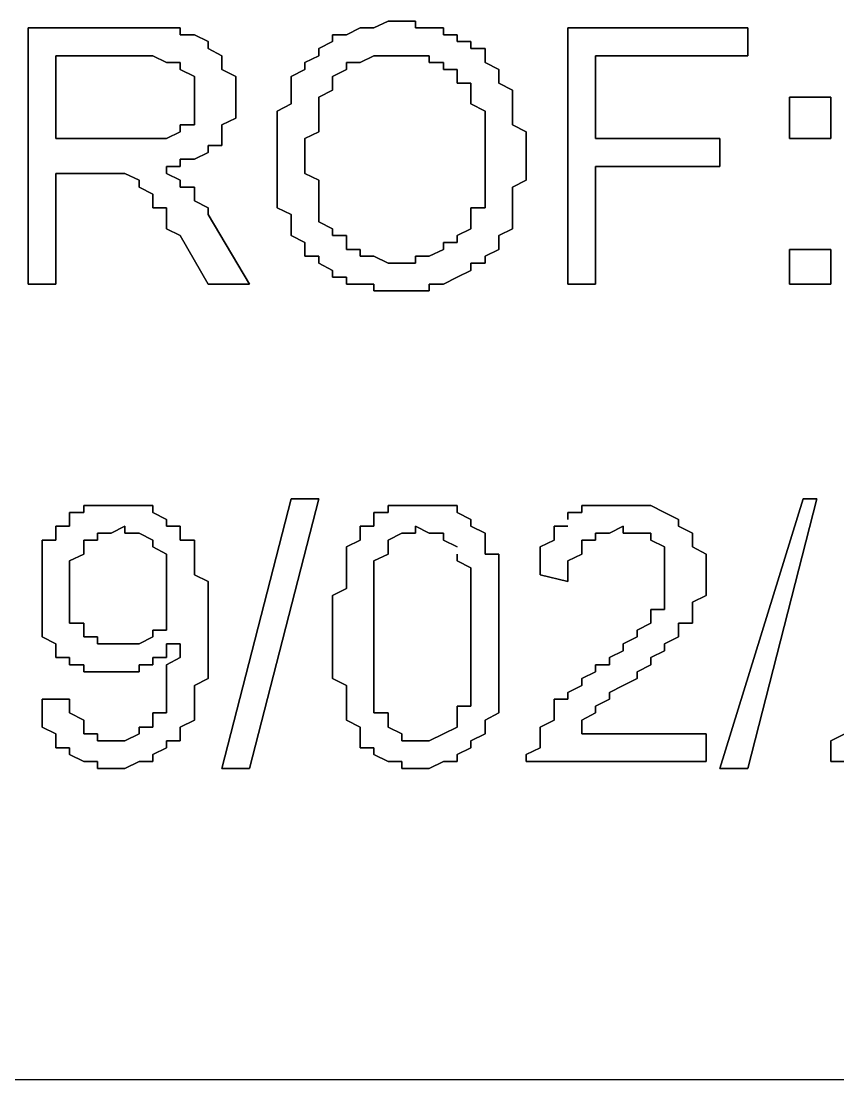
# Model space of a CAD drawing. Header units: metres. Extents: x 2.9 to 42.8, y 1.7 to 28.7.
# Drawn here: x 38.9413 to 39.1495, y 10.9432 to 11.213 of the extents above; entities that cross this region are included whole.
import ezdxf

# ---------------------------------------------------------------- set-up
doc = ezdxf.new("R2010")
doc.units = ezdxf.units.M
doc.layers.add('NEGRO', color=7, linetype='Continuous')
doc.layers.add('ROJO', color=1, linetype='Continuous')

msp = doc.modelspace()

# ---------------------------------------------------------------- linework, layer by layer
at = {"layer": 'NEGRO', "lineweight": -3}
msp.add_lwpolyline([(42.3545, 10.9432), (36.389, 10.9432)], dxfattribs=at)
at = {"layer": 'ROJO', "lineweight": -3}
for points in [[(39.0349, 11.213), (39.0313, 11.2113), (39.0349, 11.213)], [(39.0384, 11.213), (39.0349, 11.213), (39.0384, 11.213)], [(39.0419, 11.213), (39.0384, 11.213), (39.0419, 11.213)], [(39.0419, 11.2113), (39.0419, 11.213), (39.0419, 11.2113)], [(38.9714, 11.2113), (38.9431, 11.2113), (38.9714, 11.2113)], [(38.9431, 11.2113), (38.9431, 11.146), (38.9431, 11.2113)], [(38.9749, 11.2113), (38.9714, 11.2113), (38.9749, 11.2113)], [(38.9784, 11.2113), (38.9749, 11.2113), (38.9784, 11.2113)], [(38.9819, 11.2113), (38.9784, 11.2113), (38.9819, 11.2113)], [(38.9819, 11.2095), (38.9819, 11.2113), (38.9819, 11.2095)], [(39.0278, 11.2113), (39.0243, 11.2095), (39.0278, 11.2113)], [(39.0313, 11.2113), (39.0278, 11.2113), (39.0313, 11.2113)], [(39.0454, 11.2113), (39.0419, 11.2113), (39.0454, 11.2113)], [(39.049, 11.2113), (39.0454, 11.2113), (39.049, 11.2113)], [(39.049, 11.2095), (39.049, 11.2113), (39.049, 11.2095)], [(39.1266, 11.2113), (39.0807, 11.2113), (39.1266, 11.2113)], [(39.0807, 11.2113), (39.0807, 11.146), (39.0807, 11.2113)], [(39.1266, 11.2042), (39.1266, 11.2113), (39.1266, 11.2042)], [(38.9855, 11.2095), (38.9819, 11.2095), (38.9855, 11.2095)], [(38.989, 11.2078), (38.9855, 11.2095), (38.989, 11.2078)], [(38.989, 11.206), (38.989, 11.2078), (38.989, 11.206)], [(39.0207, 11.2078), (39.0172, 11.206), (39.0207, 11.2078)], [(39.0243, 11.2095), (39.0207, 11.2095), (39.0243, 11.2095)], [(39.0207, 11.2095), (39.0207, 11.2078), (39.0207, 11.2095)], [(39.0525, 11.2095), (39.049, 11.2095), (39.0525, 11.2095)], [(39.0525, 11.2078), (39.0525, 11.2095), (39.0525, 11.2078)], [(39.056, 11.2078), (39.0525, 11.2078), (39.056, 11.2078)], [(39.056, 11.206), (39.056, 11.2078), (39.056, 11.206)], [(38.9925, 11.2042), (38.989, 11.206), (38.9925, 11.2042)], [(39.0172, 11.206), (39.0172, 11.2042), (39.0172, 11.206)], [(39.0596, 11.206), (39.056, 11.206), (39.0596, 11.206)], [(39.0596, 11.2042), (39.0596, 11.206), (39.0596, 11.2042)], [(38.9502, 11.1831), (38.9502, 11.2042), (38.9502, 11.1831)], [(38.9502, 11.2042), (38.9714, 11.2042), (38.9502, 11.2042)], [(38.9714, 11.2042), (38.9749, 11.2042), (38.9714, 11.2042)], [(38.9749, 11.2042), (38.9784, 11.2025), (38.9749, 11.2042)], [(38.9784, 11.2025), (38.9819, 11.2025), (38.9784, 11.2025)], [(38.9819, 11.2025), (38.9819, 11.2007), (38.9819, 11.2025)], [(38.9925, 11.2025), (38.9925, 11.2042), (38.9925, 11.2025)], [(38.9925, 11.2007), (38.9925, 11.2025), (38.9925, 11.2007)], [(39.0172, 11.2042), (39.0137, 11.2025), (39.0172, 11.2042)], [(39.0137, 11.2025), (39.0137, 11.2007), (39.0137, 11.2025)], [(39.0243, 11.2007), (39.0243, 11.2025), (39.0243, 11.2007)], [(39.0243, 11.2025), (39.0278, 11.2025), (39.0243, 11.2025)], [(39.0278, 11.2025), (39.0313, 11.2042), (39.0278, 11.2025)], [(39.0313, 11.2042), (39.0349, 11.2042), (39.0313, 11.2042)], [(39.0349, 11.2042), (39.0384, 11.2042), (39.0349, 11.2042)], [(39.0384, 11.2042), (39.0419, 11.2042), (39.0384, 11.2042)], [(39.0419, 11.2042), (39.0454, 11.2042), (39.0419, 11.2042)], [(39.0454, 11.2042), (39.0454, 11.2025), (39.0454, 11.2042)], [(39.0454, 11.2025), (39.049, 11.2025), (39.0454, 11.2025)], [(39.049, 11.2025), (39.049, 11.2007), (39.049, 11.2025)], [(39.0596, 11.2025), (39.0596, 11.2042), (39.0596, 11.2025)], [(39.0631, 11.2007), (39.0596, 11.2025), (39.0631, 11.2007)], [(39.0878, 11.1831), (39.0878, 11.2042), (39.0878, 11.1831)], [(39.0878, 11.2042), (39.1266, 11.2042), (39.0878, 11.2042)], [(38.9819, 11.2007), (38.9855, 11.1989), (38.9819, 11.2007)], [(38.9961, 11.1989), (38.9925, 11.2007), (38.9961, 11.1989)], [(39.0137, 11.2007), (39.0102, 11.1989), (39.0137, 11.2007)], [(39.0207, 11.1989), (39.0243, 11.2007), (39.0207, 11.1989)], [(39.049, 11.2007), (39.0525, 11.2007), (39.049, 11.2007)], [(39.0525, 11.2007), (39.0525, 11.1989), (39.0525, 11.2007)], [(39.0631, 11.1989), (39.0631, 11.2007), (39.0631, 11.1989)], [(38.9855, 11.1989), (38.9855, 11.1972), (38.9855, 11.1989)], [(38.9855, 11.1972), (38.9855, 11.1954), (38.9855, 11.1972)], [(38.9961, 11.1972), (38.9961, 11.1989), (38.9961, 11.1972)], [(38.9961, 11.1954), (38.9961, 11.1972), (38.9961, 11.1954)], [(39.0102, 11.1989), (39.0102, 11.1972), (39.0102, 11.1989)], [(39.0102, 11.1972), (39.0102, 11.1954), (39.0102, 11.1972)], [(39.0207, 11.1972), (39.0207, 11.1989), (39.0207, 11.1972)], [(39.0207, 11.1954), (39.0207, 11.1972), (39.0207, 11.1954)], [(39.0525, 11.1989), (39.0525, 11.1972), (39.0525, 11.1989)], [(39.0525, 11.1972), (39.056, 11.1972), (39.0525, 11.1972)], [(39.056, 11.1972), (39.056, 11.1954), (39.056, 11.1972)], [(39.0631, 11.1972), (39.0631, 11.1989), (39.0631, 11.1972)], [(39.0666, 11.1954), (39.0631, 11.1972), (39.0666, 11.1954)], [(38.9855, 11.1954), (38.9855, 11.1936), (38.9855, 11.1954)], [(38.9961, 11.1936), (38.9961, 11.1954), (38.9961, 11.1936)], [(39.0102, 11.1954), (39.0102, 11.1936), (39.0102, 11.1954)], [(39.0172, 11.1936), (39.0207, 11.1954), (39.0172, 11.1936)], [(39.056, 11.1954), (39.056, 11.1936), (39.056, 11.1954)], [(39.0666, 11.1936), (39.0666, 11.1954), (39.0666, 11.1936)], [(38.9855, 11.1936), (38.9855, 11.1919), (38.9855, 11.1936)], [(38.9855, 11.1919), (38.9855, 11.1901), (38.9855, 11.1919)], [(38.9961, 11.1919), (38.9961, 11.1936), (38.9961, 11.1919)], [(38.9961, 11.1901), (38.9961, 11.1919), (38.9961, 11.1901)], [(39.0102, 11.1919), (39.0066, 11.1901), (39.0102, 11.1919)], [(39.0102, 11.1936), (39.0102, 11.1919), (39.0102, 11.1936)], [(39.0172, 11.1919), (39.0172, 11.1936), (39.0172, 11.1919)], [(39.0172, 11.1901), (39.0172, 11.1919), (39.0172, 11.1901)], [(39.056, 11.1936), (39.056, 11.1919), (39.056, 11.1936)], [(39.056, 11.1919), (39.0596, 11.1901), (39.056, 11.1919)], [(39.0666, 11.1919), (39.0666, 11.1936), (39.0666, 11.1919)], [(39.0666, 11.1901), (39.0666, 11.1919), (39.0666, 11.1901)], [(39.1478, 11.1936), (39.1372, 11.1936), (39.1478, 11.1936)], [(39.1372, 11.1936), (39.1372, 11.1831), (39.1372, 11.1936)], [(39.1478, 11.1831), (39.1478, 11.1936), (39.1478, 11.1831)], [(38.9855, 11.1901), (38.9855, 11.1883), (38.9855, 11.1901)], [(38.9961, 11.1883), (38.9961, 11.1901), (38.9961, 11.1883)], [(39.0066, 11.1901), (39.0066, 11.1883), (39.0066, 11.1901)], [(39.0172, 11.1883), (39.0172, 11.1901), (39.0172, 11.1883)], [(39.0596, 11.1901), (39.0596, 11.1883), (39.0596, 11.1901)], [(39.0666, 11.1883), (39.0666, 11.1901), (39.0666, 11.1883)], [(38.9855, 11.1866), (38.9819, 11.1866), (38.9855, 11.1866)], [(38.9819, 11.1866), (38.9819, 11.1848), (38.9819, 11.1866)], [(38.9855, 11.1883), (38.9855, 11.1866), (38.9855, 11.1883)], [(38.9925, 11.1866), (38.9961, 11.1883), (38.9925, 11.1866)], [(38.9925, 11.1848), (38.9925, 11.1866), (38.9925, 11.1848)], [(39.0066, 11.1883), (39.0066, 11.1866), (39.0066, 11.1883)], [(39.0066, 11.1866), (39.0066, 11.1848), (39.0066, 11.1866)], [(39.0172, 11.1866), (39.0172, 11.1883), (39.0172, 11.1866)], [(39.0172, 11.1848), (39.0172, 11.1866), (39.0172, 11.1848)], [(39.0596, 11.1883), (39.0596, 11.1866), (39.0596, 11.1883)], [(39.0596, 11.1866), (39.0596, 11.1848), (39.0596, 11.1866)], [(39.0666, 11.1866), (39.0666, 11.1883), (39.0666, 11.1866)], [(39.0701, 11.1848), (39.0666, 11.1866), (39.0701, 11.1848)], [(38.9819, 11.1848), (38.9784, 11.1831), (38.9819, 11.1848)], [(38.9925, 11.1831), (38.9925, 11.1848), (38.9925, 11.1831)], [(39.0066, 11.1848), (39.0066, 11.1831), (39.0066, 11.1848)], [(39.0137, 11.1831), (39.0172, 11.1848), (39.0137, 11.1831)], [(39.0596, 11.1848), (39.0596, 11.1831), (39.0596, 11.1848)], [(39.0701, 11.1831), (39.0701, 11.1848), (39.0701, 11.1831)], [(38.9714, 11.1831), (38.9502, 11.1831), (38.9714, 11.1831)], [(38.9749, 11.1831), (38.9714, 11.1831), (38.9749, 11.1831)], [(38.9784, 11.1831), (38.9749, 11.1831), (38.9784, 11.1831)], [(38.989, 11.1795), (38.989, 11.1813), (38.989, 11.1795)], [(38.989, 11.1813), (38.9925, 11.1813), (38.989, 11.1813)], [(38.9925, 11.1813), (38.9925, 11.1831), (38.9925, 11.1813)], [(39.0066, 11.1831), (39.0066, 11.1813), (39.0066, 11.1831)], [(39.0066, 11.1813), (39.0066, 11.1795), (39.0066, 11.1813)], [(39.0137, 11.1813), (39.0137, 11.1831), (39.0137, 11.1813)], [(39.0137, 11.1795), (39.0137, 11.1813), (39.0137, 11.1795)], [(39.0596, 11.1831), (39.0596, 11.1813), (39.0596, 11.1831)], [(39.0596, 11.1813), (39.0596, 11.1795), (39.0596, 11.1813)], [(39.0701, 11.1813), (39.0701, 11.1831), (39.0701, 11.1813)], [(39.0701, 11.1795), (39.0701, 11.1813), (39.0701, 11.1795)], [(39.1195, 11.1831), (39.0878, 11.1831), (39.1195, 11.1831)], [(39.1195, 11.176), (39.1195, 11.1831), (39.1195, 11.176)], [(39.1372, 11.1831), (39.1478, 11.1831), (39.1372, 11.1831)], [(38.9855, 11.1778), (38.989, 11.1795), (38.9855, 11.1778)], [(39.0066, 11.1795), (39.0066, 11.1778), (39.0066, 11.1795)], [(39.0137, 11.1778), (39.0137, 11.1795), (39.0137, 11.1778)], [(39.0596, 11.1795), (39.0596, 11.1778), (39.0596, 11.1795)], [(39.0701, 11.1778), (39.0701, 11.1795), (39.0701, 11.1778)], [(38.9784, 11.1742), (38.9784, 11.176), (38.9784, 11.1742)], [(38.9784, 11.176), (38.9819, 11.176), (38.9784, 11.176)], [(38.9819, 11.176), (38.9819, 11.1778), (38.9819, 11.176)], [(38.9819, 11.1778), (38.9855, 11.1778), (38.9819, 11.1778)], [(39.0066, 11.1778), (39.0066, 11.176), (39.0066, 11.1778)], [(39.0066, 11.176), (39.0066, 11.1742), (39.0066, 11.176)], [(39.0137, 11.176), (39.0137, 11.1778), (39.0137, 11.176)], [(39.0137, 11.1742), (39.0137, 11.176), (39.0137, 11.1742)], [(39.0596, 11.1778), (39.0596, 11.176), (39.0596, 11.1778)], [(39.0596, 11.176), (39.0596, 11.1742), (39.0596, 11.176)], [(39.0701, 11.176), (39.0701, 11.1778), (39.0701, 11.176)], [(39.0701, 11.1742), (39.0701, 11.176), (39.0701, 11.1742)], [(39.0878, 11.146), (39.0878, 11.176), (39.0878, 11.146)], [(39.0878, 11.176), (39.1195, 11.176), (39.0878, 11.176)], [(38.9502, 11.146), (38.9502, 11.1742), (38.9502, 11.146)], [(38.9502, 11.1742), (38.9608, 11.1742), (38.9502, 11.1742)], [(38.9608, 11.1742), (38.9643, 11.1742), (38.9608, 11.1742)], [(38.9643, 11.1742), (38.9678, 11.1742), (38.9643, 11.1742)], [(38.9678, 11.1742), (38.9714, 11.1725), (38.9678, 11.1742)], [(38.9714, 11.1725), (38.9714, 11.1707), (38.9714, 11.1725)], [(38.9819, 11.1725), (38.9784, 11.1742), (38.9819, 11.1725)], [(38.9819, 11.1707), (38.9819, 11.1725), (38.9819, 11.1707)], [(39.0066, 11.1742), (39.0066, 11.1725), (39.0066, 11.1742)], [(39.0066, 11.1725), (39.0066, 11.1707), (39.0066, 11.1725)], [(39.0172, 11.1725), (39.0137, 11.1742), (39.0172, 11.1725)], [(39.0172, 11.1707), (39.0172, 11.1725), (39.0172, 11.1707)], [(39.0596, 11.1742), (39.0596, 11.1725), (39.0596, 11.1742)], [(39.0596, 11.1725), (39.0596, 11.1707), (39.0596, 11.1725)], [(39.0666, 11.1707), (39.0701, 11.1725), (39.0666, 11.1707)], [(39.0701, 11.1725), (39.0701, 11.1742), (39.0701, 11.1725)], [(38.9714, 11.1707), (38.9749, 11.1689), (38.9714, 11.1707)], [(38.9855, 11.1707), (38.9819, 11.1707), (38.9855, 11.1707)], [(38.9855, 11.1689), (38.9855, 11.1707), (38.9855, 11.1689)], [(39.0066, 11.1707), (39.0066, 11.1689), (39.0066, 11.1707)], [(39.0172, 11.1689), (39.0172, 11.1707), (39.0172, 11.1689)], [(39.0596, 11.1707), (39.0596, 11.1689), (39.0596, 11.1707)], [(39.0666, 11.1689), (39.0666, 11.1707), (39.0666, 11.1689)], [(38.9749, 11.1689), (38.9749, 11.1672), (38.9749, 11.1689)], [(38.9749, 11.1672), (38.9749, 11.1654), (38.9749, 11.1672)], [(38.9855, 11.1672), (38.9855, 11.1689), (38.9855, 11.1672)], [(38.989, 11.1654), (38.9855, 11.1672), (38.989, 11.1654)], [(39.0066, 11.1689), (39.0066, 11.1672), (39.0066, 11.1689)], [(39.0066, 11.1672), (39.0066, 11.1654), (39.0066, 11.1672)], [(39.0172, 11.1672), (39.0172, 11.1689), (39.0172, 11.1672)], [(39.0172, 11.1654), (39.0172, 11.1672), (39.0172, 11.1654)], [(39.0596, 11.1689), (39.0596, 11.1672), (39.0596, 11.1689)], [(39.0596, 11.1672), (39.0596, 11.1654), (39.0596, 11.1672)], [(39.0666, 11.1672), (39.0666, 11.1689), (39.0666, 11.1672)], [(39.0666, 11.1654), (39.0666, 11.1672), (39.0666, 11.1654)], [(38.9749, 11.1654), (38.9784, 11.1654), (38.9749, 11.1654)], [(38.9784, 11.1654), (38.9784, 11.1637), (38.9784, 11.1654)], [(38.989, 11.1637), (38.989, 11.1654), (38.989, 11.1637)], [(39.0066, 11.1654), (39.0102, 11.1637), (39.0066, 11.1654)], [(39.0172, 11.1637), (39.0172, 11.1654), (39.0172, 11.1637)], [(39.0596, 11.1654), (39.056, 11.1654), (39.0596, 11.1654)], [(39.056, 11.1654), (39.056, 11.1637), (39.056, 11.1654)], [(39.0666, 11.1637), (39.0666, 11.1654), (39.0666, 11.1637)], [(38.9784, 11.1637), (38.9784, 11.1619), (38.9784, 11.1637)], [(38.9784, 11.1619), (38.9784, 11.1601), (38.9784, 11.1619)], [(38.9996, 11.146), (38.989, 11.1637), (38.9996, 11.146)], [(39.0102, 11.1637), (39.0102, 11.1619), (39.0102, 11.1637)], [(39.0102, 11.1619), (39.0102, 11.1601), (39.0102, 11.1619)], [(39.0172, 11.1619), (39.0172, 11.1637), (39.0172, 11.1619)], [(39.0207, 11.1601), (39.0172, 11.1619), (39.0207, 11.1601)], [(39.056, 11.1637), (39.056, 11.1619), (39.056, 11.1637)], [(39.056, 11.1619), (39.056, 11.1601), (39.056, 11.1619)], [(39.0666, 11.1619), (39.0666, 11.1637), (39.0666, 11.1619)], [(39.0666, 11.1601), (39.0666, 11.1619), (39.0666, 11.1601)], [(38.9784, 11.1601), (38.9819, 11.1584), (38.9784, 11.1601)], [(39.0102, 11.1601), (39.0102, 11.1584), (39.0102, 11.1601)], [(39.0207, 11.1584), (39.0207, 11.1601), (39.0207, 11.1584)], [(39.056, 11.1601), (39.0525, 11.1584), (39.056, 11.1601)], [(39.0631, 11.1584), (39.0666, 11.1601), (39.0631, 11.1584)], [(38.9819, 11.1584), (38.989, 11.146), (38.9819, 11.1584)], [(39.0102, 11.1584), (39.0137, 11.1566), (39.0102, 11.1584)], [(39.0137, 11.1566), (39.0137, 11.1548), (39.0137, 11.1566)], [(39.0243, 11.1584), (39.0207, 11.1584), (39.0243, 11.1584)], [(39.0243, 11.1566), (39.0243, 11.1584), (39.0243, 11.1566)], [(39.0243, 11.1548), (39.0243, 11.1566), (39.0243, 11.1548)], [(39.0525, 11.1566), (39.049, 11.1566), (39.0525, 11.1566)], [(39.049, 11.1566), (39.049, 11.1548), (39.049, 11.1566)], [(39.0525, 11.1584), (39.0525, 11.1566), (39.0525, 11.1584)], [(39.0631, 11.1566), (39.0631, 11.1584), (39.0631, 11.1566)], [(39.0631, 11.1548), (39.0631, 11.1566), (39.0631, 11.1548)], [(39.0137, 11.1548), (39.0137, 11.1531), (39.0137, 11.1548)], [(39.0278, 11.1548), (39.0243, 11.1548), (39.0278, 11.1548)], [(39.0278, 11.1531), (39.0278, 11.1548), (39.0278, 11.1531)], [(39.049, 11.1548), (39.0454, 11.1531), (39.049, 11.1548)], [(39.0596, 11.1531), (39.0631, 11.1548), (39.0596, 11.1531)], [(39.1478, 11.1548), (39.1372, 11.1548), (39.1478, 11.1548)], [(39.1372, 11.1548), (39.1372, 11.146), (39.1372, 11.1548)], [(39.1478, 11.146), (39.1478, 11.1548), (39.1478, 11.146)], [(39.0137, 11.1531), (39.0172, 11.1531), (39.0137, 11.1531)], [(39.0172, 11.1531), (39.0172, 11.1513), (39.0172, 11.1531)], [(39.0172, 11.1513), (39.0207, 11.1495), (39.0172, 11.1513)], [(39.0313, 11.1531), (39.0278, 11.1531), (39.0313, 11.1531)], [(39.0349, 11.1513), (39.0313, 11.1531), (39.0349, 11.1513)], [(39.0384, 11.1513), (39.0349, 11.1513), (39.0384, 11.1513)], [(39.0419, 11.1513), (39.0384, 11.1513), (39.0419, 11.1513)], [(39.0454, 11.1531), (39.0419, 11.1531), (39.0454, 11.1531)], [(39.0419, 11.1531), (39.0419, 11.1513), (39.0419, 11.1531)], [(39.056, 11.1495), (39.056, 11.1513), (39.056, 11.1495)], [(39.056, 11.1513), (39.0596, 11.1513), (39.056, 11.1513)], [(39.0596, 11.1513), (39.0596, 11.1531), (39.0596, 11.1513)], [(39.0207, 11.1495), (39.0207, 11.1478), (39.0207, 11.1495)], [(39.0525, 11.1478), (39.056, 11.1495), (39.0525, 11.1478)], [(38.9431, 11.146), (38.9502, 11.146), (38.9431, 11.146)], [(38.989, 11.146), (38.9996, 11.146), (38.989, 11.146)], [(39.0207, 11.1478), (39.0243, 11.1478), (39.0207, 11.1478)], [(39.0243, 11.1478), (39.0243, 11.146), (39.0243, 11.1478)], [(39.0243, 11.146), (39.0278, 11.146), (39.0243, 11.146)], [(39.0278, 11.146), (39.0313, 11.146), (39.0278, 11.146)], [(39.0313, 11.146), (39.0313, 11.1443), (39.0313, 11.146)], [(39.0454, 11.1443), (39.0454, 11.146), (39.0454, 11.1443)], [(39.0454, 11.146), (39.049, 11.146), (39.0454, 11.146)], [(39.049, 11.146), (39.0525, 11.1478), (39.049, 11.146)], [(39.0807, 11.146), (39.0878, 11.146), (39.0807, 11.146)], [(39.1372, 11.146), (39.1478, 11.146), (39.1372, 11.146)], [(39.0313, 11.1443), (39.0349, 11.1443), (39.0313, 11.1443)], [(39.0349, 11.1443), (39.0384, 11.1443), (39.0349, 11.1443)], [(39.0384, 11.1443), (39.0419, 11.1443), (39.0384, 11.1443)], [(39.0419, 11.1443), (39.0454, 11.1443), (39.0419, 11.1443)], [(38.9608, 11.0896), (38.9573, 11.0896), (38.9608, 11.0896)], [(38.9573, 11.0896), (38.9573, 11.0878), (38.9573, 11.0896)], [(38.9643, 11.0896), (38.9608, 11.0896), (38.9643, 11.0896)], [(38.9678, 11.0896), (38.9643, 11.0896), (38.9678, 11.0896)], [(38.9714, 11.0896), (38.9678, 11.0896), (38.9714, 11.0896)], [(38.9749, 11.0896), (38.9714, 11.0896), (38.9749, 11.0896)], [(38.9749, 11.0878), (38.9749, 11.0896), (38.9749, 11.0878)], [(39.0102, 11.0913), (38.9925, 11.0225), (39.0102, 11.0913)], [(38.9996, 11.0225), (39.0172, 11.0913), (38.9996, 11.0225)], [(39.0172, 11.0913), (39.0102, 11.0913), (39.0172, 11.0913)], [(39.0384, 11.0896), (39.0349, 11.0896), (39.0384, 11.0896)], [(39.0349, 11.0896), (39.0349, 11.0878), (39.0349, 11.0896)], [(39.0419, 11.0896), (39.0384, 11.0896), (39.0419, 11.0896)], [(39.0454, 11.0896), (39.0419, 11.0896), (39.0454, 11.0896)], [(39.049, 11.0896), (39.0454, 11.0896), (39.049, 11.0896)], [(39.0525, 11.0896), (39.049, 11.0896), (39.0525, 11.0896)], [(39.0525, 11.0878), (39.0525, 11.0896), (39.0525, 11.0878)], [(39.0878, 11.0896), (39.0843, 11.0896), (39.0878, 11.0896)], [(39.0843, 11.0896), (39.0843, 11.0878), (39.0843, 11.0896)], [(39.0913, 11.0896), (39.0878, 11.0896), (39.0913, 11.0896)], [(39.0948, 11.0896), (39.0913, 11.0896), (39.0948, 11.0896)], [(39.0984, 11.0896), (39.0948, 11.0896), (39.0984, 11.0896)], [(39.1019, 11.0896), (39.0984, 11.0896), (39.1019, 11.0896)], [(39.1054, 11.0878), (39.1019, 11.0896), (39.1054, 11.0878)], [(39.1407, 11.0913), (39.1195, 11.0225), (39.1407, 11.0913)], [(39.1266, 11.0225), (39.1442, 11.0913), (39.1266, 11.0225)], [(39.1442, 11.0913), (39.1407, 11.0913), (39.1442, 11.0913)], [(38.9573, 11.0878), (38.9537, 11.0878), (38.9573, 11.0878)], [(38.9537, 11.0878), (38.9537, 11.086), (38.9537, 11.0878)], [(38.9784, 11.086), (38.9749, 11.0878), (38.9784, 11.086)], [(39.0349, 11.0878), (39.0313, 11.0878), (39.0349, 11.0878)], [(39.0313, 11.0878), (39.0313, 11.086), (39.0313, 11.0878)], [(39.056, 11.086), (39.0525, 11.0878), (39.056, 11.086)], [(39.0843, 11.0878), (39.0807, 11.0878), (39.0843, 11.0878)], [(39.0807, 11.0878), (39.0807, 11.086), (39.0807, 11.0878)], [(39.1089, 11.086), (39.1054, 11.0878), (39.1089, 11.086)], [(38.9537, 11.0843), (38.9502, 11.0843), (38.9537, 11.0843)], [(38.9502, 11.0843), (38.9502, 11.0825), (38.9502, 11.0843)], [(38.9537, 11.086), (38.9537, 11.0843), (38.9537, 11.086)], [(38.9643, 11.0825), (38.9678, 11.0843), (38.9643, 11.0825)], [(38.9678, 11.0843), (38.9678, 11.0825), (38.9678, 11.0843)], [(38.9784, 11.0843), (38.9784, 11.086), (38.9784, 11.0843)], [(38.9819, 11.0843), (38.9784, 11.0843), (38.9819, 11.0843)], [(38.9819, 11.0825), (38.9819, 11.0843), (38.9819, 11.0825)], [(39.0313, 11.0843), (39.0278, 11.0843), (39.0313, 11.0843)], [(39.0278, 11.0843), (39.0278, 11.0825), (39.0278, 11.0843)], [(39.0313, 11.086), (39.0313, 11.0843), (39.0313, 11.086)], [(39.0419, 11.0825), (39.0419, 11.0843), (39.0419, 11.0825)], [(39.0419, 11.0843), (39.0454, 11.0825), (39.0419, 11.0843)], [(39.056, 11.0843), (39.056, 11.086), (39.056, 11.0843)], [(39.0596, 11.0825), (39.056, 11.0843), (39.0596, 11.0825)], [(39.0807, 11.0843), (39.0772, 11.0843), (39.0807, 11.0843)], [(39.0772, 11.0843), (39.0772, 11.0825), (39.0772, 11.0843)], [(39.0913, 11.0825), (39.0948, 11.0843), (39.0913, 11.0825)], [(39.0948, 11.0843), (39.0948, 11.0825), (39.0948, 11.0843)], [(39.1089, 11.0843), (39.1089, 11.086), (39.1089, 11.0843)], [(39.1125, 11.0825), (39.1089, 11.0843), (39.1125, 11.0825)], [(38.9502, 11.0807), (38.9467, 11.0807), (38.9502, 11.0807)], [(38.9467, 11.0807), (38.9467, 11.079), (38.9467, 11.0807)], [(38.9502, 11.0825), (38.9502, 11.0807), (38.9502, 11.0825)], [(38.9573, 11.079), (38.9573, 11.0807), (38.9573, 11.079)], [(38.9573, 11.0807), (38.9608, 11.0807), (38.9573, 11.0807)], [(38.9608, 11.0807), (38.9608, 11.0825), (38.9608, 11.0807)], [(38.9608, 11.0825), (38.9643, 11.0825), (38.9608, 11.0825)], [(38.9678, 11.0825), (38.9714, 11.0825), (38.9678, 11.0825)], [(38.9714, 11.0825), (38.9749, 11.0807), (38.9714, 11.0825)], [(38.9749, 11.0807), (38.9749, 11.079), (38.9749, 11.0807)], [(38.9819, 11.0807), (38.9819, 11.0825), (38.9819, 11.0807)], [(38.9855, 11.0807), (38.9819, 11.0807), (38.9855, 11.0807)], [(38.9855, 11.079), (38.9855, 11.0807), (38.9855, 11.079)], [(39.0278, 11.0807), (39.0243, 11.079), (39.0278, 11.0807)], [(39.0278, 11.0825), (39.0278, 11.0807), (39.0278, 11.0825)], [(39.0349, 11.0807), (39.0384, 11.0825), (39.0349, 11.0807)], [(39.0349, 11.079), (39.0349, 11.0807), (39.0349, 11.079)], [(39.0384, 11.0825), (39.0419, 11.0825), (39.0384, 11.0825)], [(39.0454, 11.0825), (39.049, 11.0825), (39.0454, 11.0825)], [(39.049, 11.0825), (39.049, 11.0807), (39.049, 11.0825)], [(39.049, 11.0807), (39.0525, 11.079), (39.049, 11.0807)], [(39.0596, 11.0807), (39.0596, 11.0825), (39.0596, 11.0807)], [(39.0596, 11.079), (39.0596, 11.0807), (39.0596, 11.079)], [(39.0772, 11.0807), (39.0737, 11.079), (39.0772, 11.0807)], [(39.0772, 11.0825), (39.0772, 11.0807), (39.0772, 11.0825)], [(39.0843, 11.079), (39.0843, 11.0807), (39.0843, 11.079)], [(39.0843, 11.0807), (39.0878, 11.0807), (39.0843, 11.0807)], [(39.0878, 11.0807), (39.0878, 11.0825), (39.0878, 11.0807)], [(39.0878, 11.0825), (39.0913, 11.0825), (39.0878, 11.0825)], [(39.0948, 11.0825), (39.0984, 11.0825), (39.0948, 11.0825)], [(39.0984, 11.0825), (39.1019, 11.0825), (39.0984, 11.0825)], [(39.1019, 11.0825), (39.1019, 11.0807), (39.1019, 11.0825)], [(39.1019, 11.0807), (39.1054, 11.079), (39.1019, 11.0807)], [(39.1125, 11.0807), (39.1125, 11.0825), (39.1125, 11.0807)], [(39.1125, 11.079), (39.1125, 11.0807), (39.1125, 11.079)], [(38.9467, 11.079), (38.9467, 11.0772), (38.9467, 11.079)], [(38.9573, 11.0772), (38.9573, 11.079), (38.9573, 11.0772)], [(38.9749, 11.079), (38.9784, 11.0772), (38.9749, 11.079)], [(38.9855, 11.0772), (38.9855, 11.079), (38.9855, 11.0772)], [(39.0243, 11.079), (39.0243, 11.0772), (39.0243, 11.079)], [(39.0349, 11.0772), (39.0349, 11.079), (39.0349, 11.0772)], [(39.0596, 11.0772), (39.0596, 11.079), (39.0596, 11.0772)], [(39.0737, 11.079), (39.0737, 11.0772), (39.0737, 11.079)], [(39.0843, 11.0772), (39.0843, 11.079), (39.0843, 11.0772)], [(39.1054, 11.079), (39.1054, 11.0772), (39.1054, 11.079)], [(39.116, 11.0772), (39.1125, 11.079), (39.116, 11.0772)], [(38.9467, 11.0772), (38.9467, 11.0755), (38.9467, 11.0772)], [(38.9467, 11.0755), (38.9467, 11.0737), (38.9467, 11.0755)], [(38.9537, 11.0755), (38.9573, 11.0772), (38.9537, 11.0755)], [(38.9537, 11.0737), (38.9537, 11.0755), (38.9537, 11.0737)], [(38.9784, 11.0772), (38.9784, 11.0755), (38.9784, 11.0772)], [(38.9784, 11.0755), (38.9784, 11.0737), (38.9784, 11.0755)], [(38.9855, 11.0755), (38.9855, 11.0772), (38.9855, 11.0755)], [(38.9855, 11.0737), (38.9855, 11.0755), (38.9855, 11.0737)], [(39.0243, 11.0772), (39.0243, 11.0755), (39.0243, 11.0772)], [(39.0243, 11.0755), (39.0243, 11.0737), (39.0243, 11.0755)], [(39.0313, 11.0755), (39.0349, 11.0772), (39.0313, 11.0755)], [(39.0313, 11.0737), (39.0313, 11.0755), (39.0313, 11.0737)], [(39.0525, 11.0772), (39.0525, 11.0755), (39.0525, 11.0772)], [(39.0525, 11.0755), (39.056, 11.0737), (39.0525, 11.0755)], [(39.0631, 11.0772), (39.0596, 11.0772), (39.0631, 11.0772)], [(39.0631, 11.0755), (39.0631, 11.0772), (39.0631, 11.0755)], [(39.0631, 11.0737), (39.0631, 11.0755), (39.0631, 11.0737)], [(39.0737, 11.0772), (39.0737, 11.0755), (39.0737, 11.0772)], [(39.0737, 11.0755), (39.0737, 11.0737), (39.0737, 11.0755)], [(39.0807, 11.0755), (39.0843, 11.0772), (39.0807, 11.0755)], [(39.0807, 11.0737), (39.0807, 11.0755), (39.0807, 11.0737)], [(39.1054, 11.0772), (39.1054, 11.0755), (39.1054, 11.0772)], [(39.1054, 11.0755), (39.1054, 11.0737), (39.1054, 11.0755)], [(39.116, 11.0755), (39.116, 11.0772), (39.116, 11.0755)], [(39.116, 11.0737), (39.116, 11.0755), (39.116, 11.0737)], [(38.9467, 11.0737), (38.9467, 11.0719), (38.9467, 11.0737)], [(38.9537, 11.0719), (38.9537, 11.0737), (38.9537, 11.0719)], [(38.9784, 11.0737), (38.9784, 11.0719), (38.9784, 11.0737)], [(38.9855, 11.0719), (38.9855, 11.0737), (38.9855, 11.0719)], [(39.0243, 11.0737), (39.0243, 11.0719), (39.0243, 11.0737)], [(39.0313, 11.0719), (39.0313, 11.0737), (39.0313, 11.0719)], [(39.056, 11.0737), (39.056, 11.0719), (39.056, 11.0737)], [(39.0631, 11.0719), (39.0631, 11.0737), (39.0631, 11.0719)], [(39.0737, 11.0737), (39.0737, 11.0719), (39.0737, 11.0737)], [(39.0807, 11.0719), (39.0807, 11.0737), (39.0807, 11.0719)], [(39.1054, 11.0737), (39.1054, 11.0719), (39.1054, 11.0737)], [(39.116, 11.0719), (39.116, 11.0737), (39.116, 11.0719)], [(38.9467, 11.0719), (38.9467, 11.0702), (38.9467, 11.0719)], [(38.9467, 11.0702), (38.9467, 11.0684), (38.9467, 11.0702)], [(38.9537, 11.0702), (38.9537, 11.0719), (38.9537, 11.0702)], [(38.9537, 11.0684), (38.9537, 11.0702), (38.9537, 11.0684)], [(38.9784, 11.0719), (38.9784, 11.0702), (38.9784, 11.0719)], [(38.9784, 11.0702), (38.9784, 11.0684), (38.9784, 11.0702)], [(38.989, 11.0702), (38.9855, 11.0719), (38.989, 11.0702)], [(38.989, 11.0684), (38.989, 11.0702), (38.989, 11.0684)], [(39.0243, 11.0719), (39.0243, 11.0702), (39.0243, 11.0719)], [(39.0243, 11.0702), (39.0243, 11.0684), (39.0243, 11.0702)], [(39.0313, 11.0702), (39.0313, 11.0719), (39.0313, 11.0702)], [(39.0313, 11.0684), (39.0313, 11.0702), (39.0313, 11.0684)], [(39.056, 11.0719), (39.056, 11.0702), (39.056, 11.0719)], [(39.056, 11.0702), (39.056, 11.0684), (39.056, 11.0702)], [(39.0631, 11.0702), (39.0631, 11.0719), (39.0631, 11.0702)], [(39.0631, 11.0684), (39.0631, 11.0702), (39.0631, 11.0684)], [(39.0737, 11.0719), (39.0807, 11.0702), (39.0737, 11.0719)], [(39.0807, 11.0702), (39.0807, 11.0719), (39.0807, 11.0702)], [(39.1054, 11.0719), (39.1054, 11.0702), (39.1054, 11.0719)], [(39.1054, 11.0702), (39.1054, 11.0684), (39.1054, 11.0702)], [(39.116, 11.0702), (39.116, 11.0719), (39.116, 11.0702)], [(39.116, 11.0684), (39.116, 11.0702), (39.116, 11.0684)], [(38.9467, 11.0684), (38.9467, 11.0666), (38.9467, 11.0684)], [(38.9537, 11.0666), (38.9537, 11.0684), (38.9537, 11.0666)], [(38.9784, 11.0684), (38.9784, 11.0666), (38.9784, 11.0684)], [(38.989, 11.0666), (38.989, 11.0684), (38.989, 11.0666)], [(39.0243, 11.0684), (39.0207, 11.0666), (39.0243, 11.0684)], [(39.0313, 11.0666), (39.0313, 11.0684), (39.0313, 11.0666)], [(39.056, 11.0684), (39.056, 11.0666), (39.056, 11.0684)], [(39.0631, 11.0666), (39.0631, 11.0684), (39.0631, 11.0666)], [(39.1054, 11.0684), (39.1054, 11.0666), (39.1054, 11.0684)], [(39.116, 11.0666), (39.116, 11.0684), (39.116, 11.0666)], [(38.9467, 11.0666), (38.9467, 11.0649), (38.9467, 11.0666)], [(38.9467, 11.0649), (38.9467, 11.0631), (38.9467, 11.0649)], [(38.9537, 11.0649), (38.9537, 11.0666), (38.9537, 11.0649)], [(38.9537, 11.0631), (38.9537, 11.0649), (38.9537, 11.0631)], [(38.9784, 11.0666), (38.9784, 11.0649), (38.9784, 11.0666)], [(38.9784, 11.0649), (38.9784, 11.0631), (38.9784, 11.0649)], [(38.989, 11.0649), (38.989, 11.0666), (38.989, 11.0649)], [(38.989, 11.0631), (38.989, 11.0649), (38.989, 11.0631)], [(39.0207, 11.0666), (39.0207, 11.0649), (39.0207, 11.0666)], [(39.0207, 11.0649), (39.0207, 11.0631), (39.0207, 11.0649)], [(39.0313, 11.0649), (39.0313, 11.0666), (39.0313, 11.0649)], [(39.0313, 11.0631), (39.0313, 11.0649), (39.0313, 11.0631)], [(39.056, 11.0666), (39.056, 11.0649), (39.056, 11.0666)], [(39.056, 11.0649), (39.056, 11.0631), (39.056, 11.0649)], [(39.0631, 11.0649), (39.0631, 11.0666), (39.0631, 11.0649)], [(39.0631, 11.0631), (39.0631, 11.0649), (39.0631, 11.0631)], [(39.1054, 11.0666), (39.1054, 11.0649), (39.1054, 11.0666)], [(39.1054, 11.0649), (39.1054, 11.0631), (39.1054, 11.0649)], [(39.1125, 11.0649), (39.116, 11.0666), (39.1125, 11.0649)], [(39.1125, 11.0631), (39.1125, 11.0649), (39.1125, 11.0631)], [(38.9467, 11.0631), (38.9467, 11.0613), (38.9467, 11.0631)], [(38.9537, 11.0613), (38.9537, 11.0631), (38.9537, 11.0613)], [(38.9784, 11.0631), (38.9784, 11.0613), (38.9784, 11.0631)], [(38.989, 11.0613), (38.989, 11.0631), (38.989, 11.0613)], [(39.0207, 11.0631), (39.0207, 11.0613), (39.0207, 11.0631)], [(39.0313, 11.0613), (39.0313, 11.0631), (39.0313, 11.0613)], [(39.056, 11.0631), (39.056, 11.0613), (39.056, 11.0631)], [(39.0631, 11.0613), (39.0631, 11.0631), (39.0631, 11.0613)], [(39.1054, 11.0631), (39.1019, 11.0631), (39.1054, 11.0631)], [(39.1019, 11.0631), (39.1019, 11.0613), (39.1019, 11.0631)], [(39.1125, 11.0613), (39.1125, 11.0631), (39.1125, 11.0613)], [(38.9467, 11.0613), (38.9467, 11.0596), (38.9467, 11.0613)], [(38.9467, 11.0596), (38.9467, 11.0578), (38.9467, 11.0596)], [(38.9537, 11.0596), (38.9537, 11.0613), (38.9537, 11.0596)], [(38.9573, 11.0596), (38.9537, 11.0596), (38.9573, 11.0596)], [(38.9573, 11.0578), (38.9573, 11.0596), (38.9573, 11.0578)], [(38.9784, 11.0613), (38.9784, 11.0596), (38.9784, 11.0613)], [(38.9784, 11.0596), (38.9784, 11.0578), (38.9784, 11.0596)], [(38.989, 11.0596), (38.989, 11.0613), (38.989, 11.0596)], [(38.989, 11.0578), (38.989, 11.0596), (38.989, 11.0578)], [(39.0207, 11.0613), (39.0207, 11.0596), (39.0207, 11.0613)], [(39.0207, 11.0596), (39.0207, 11.0578), (39.0207, 11.0596)], [(39.0313, 11.0596), (39.0313, 11.0613), (39.0313, 11.0596)], [(39.0313, 11.0578), (39.0313, 11.0596), (39.0313, 11.0578)], [(39.056, 11.0613), (39.056, 11.0596), (39.056, 11.0613)], [(39.056, 11.0596), (39.056, 11.0561), (39.056, 11.0596)], [(39.0631, 11.0596), (39.0631, 11.0613), (39.0631, 11.0596)], [(39.0631, 11.0578), (39.0631, 11.0596), (39.0631, 11.0578)], [(39.1019, 11.0596), (39.0984, 11.0578), (39.1019, 11.0596)], [(39.1019, 11.0613), (39.1019, 11.0596), (39.1019, 11.0613)], [(39.1089, 11.0578), (39.1089, 11.0596), (39.1089, 11.0578)], [(39.1089, 11.0596), (39.1125, 11.0596), (39.1089, 11.0596)], [(39.1125, 11.0596), (39.1125, 11.0613), (39.1125, 11.0596)], [(38.9467, 11.0578), (38.9467, 11.0561), (38.9467, 11.0578)], [(38.9573, 11.0561), (38.9573, 11.0578), (38.9573, 11.0561)], [(38.9784, 11.0578), (38.9749, 11.0578), (38.9784, 11.0578)], [(38.9749, 11.0578), (38.9749, 11.0561), (38.9749, 11.0578)], [(38.989, 11.0561), (38.989, 11.0578), (38.989, 11.0561)], [(39.0207, 11.0578), (39.0207, 11.0561), (39.0207, 11.0578)], [(39.0313, 11.0561), (39.0313, 11.0578), (39.0313, 11.0561)], [(39.0631, 11.0561), (39.0631, 11.0578), (39.0631, 11.0561)], [(39.0984, 11.0578), (39.0984, 11.0561), (39.0984, 11.0578)], [(39.1089, 11.0561), (39.1089, 11.0578), (39.1089, 11.0561)], [(38.9467, 11.0561), (38.9502, 11.0543), (38.9467, 11.0561)], [(38.9502, 11.0543), (38.9502, 11.0525), (38.9502, 11.0543)], [(38.9608, 11.0561), (38.9573, 11.0561), (38.9608, 11.0561)], [(38.9608, 11.0543), (38.9608, 11.0561), (38.9608, 11.0543)], [(38.9643, 11.0543), (38.9608, 11.0543), (38.9643, 11.0543)], [(38.9678, 11.0543), (38.9643, 11.0543), (38.9678, 11.0543)], [(38.9714, 11.0543), (38.9678, 11.0543), (38.9714, 11.0543)], [(38.9749, 11.0561), (38.9714, 11.0543), (38.9749, 11.0561)], [(38.9784, 11.0525), (38.9784, 11.0543), (38.9784, 11.0525)], [(38.9784, 11.0543), (38.9819, 11.0543), (38.9784, 11.0543)], [(38.9819, 11.0543), (38.9819, 11.0525), (38.9819, 11.0543)], [(38.989, 11.0543), (38.989, 11.0561), (38.989, 11.0543)], [(38.989, 11.0525), (38.989, 11.0543), (38.989, 11.0525)], [(39.0207, 11.0561), (39.0207, 11.0543), (39.0207, 11.0561)], [(39.0207, 11.0543), (39.0207, 11.0525), (39.0207, 11.0543)], [(39.0313, 11.0543), (39.0313, 11.0561), (39.0313, 11.0543)], [(39.0313, 11.0525), (39.0313, 11.0543), (39.0313, 11.0525)], [(39.056, 11.0561), (39.056, 11.0543), (39.056, 11.0561)], [(39.056, 11.0543), (39.056, 11.0525), (39.056, 11.0543)], [(39.0631, 11.0543), (39.0631, 11.0561), (39.0631, 11.0543)], [(39.0631, 11.0525), (39.0631, 11.0543), (39.0631, 11.0525)], [(39.0984, 11.0561), (39.0948, 11.0543), (39.0984, 11.0561)], [(39.0948, 11.0543), (39.0948, 11.0525), (39.0948, 11.0543)], [(39.1054, 11.0543), (39.1089, 11.0561), (39.1054, 11.0543)], [(39.1054, 11.0525), (39.1054, 11.0543), (39.1054, 11.0525)], [(38.9502, 11.0525), (38.9502, 11.0508), (38.9502, 11.0525)], [(38.9784, 11.0508), (38.9784, 11.0525), (38.9784, 11.0508)], [(38.9819, 11.0525), (38.9819, 11.0508), (38.9819, 11.0525)], [(38.989, 11.0508), (38.989, 11.0525), (38.989, 11.0508)], [(39.0207, 11.0525), (39.0207, 11.0508), (39.0207, 11.0525)], [(39.0313, 11.0508), (39.0313, 11.0525), (39.0313, 11.0508)], [(39.056, 11.0525), (39.056, 11.0508), (39.056, 11.0525)], [(39.0631, 11.0508), (39.0631, 11.0525), (39.0631, 11.0508)], [(39.0948, 11.0525), (39.0913, 11.0508), (39.0948, 11.0525)], [(39.1019, 11.0508), (39.1054, 11.0525), (39.1019, 11.0508)], [(38.9502, 11.0508), (38.9537, 11.0508), (38.9502, 11.0508)], [(38.9537, 11.0508), (38.9537, 11.049), (38.9537, 11.0508)], [(38.9537, 11.049), (38.9573, 11.049), (38.9537, 11.049)], [(38.9573, 11.049), (38.9573, 11.0472), (38.9573, 11.049)], [(38.9714, 11.0472), (38.9714, 11.049), (38.9714, 11.0472)], [(38.9714, 11.049), (38.9749, 11.049), (38.9714, 11.049)], [(38.9749, 11.049), (38.9749, 11.0508), (38.9749, 11.049)], [(38.9749, 11.0508), (38.9784, 11.0508), (38.9749, 11.0508)], [(38.9819, 11.0508), (38.9784, 11.049), (38.9819, 11.0508)], [(38.9784, 11.049), (38.9784, 11.0472), (38.9784, 11.049)], [(38.989, 11.049), (38.989, 11.0508), (38.989, 11.049)], [(38.989, 11.0472), (38.989, 11.049), (38.989, 11.0472)], [(39.0207, 11.0508), (39.0207, 11.049), (39.0207, 11.0508)], [(39.0207, 11.049), (39.0207, 11.0472), (39.0207, 11.049)], [(39.0313, 11.049), (39.0313, 11.0508), (39.0313, 11.049)], [(39.0313, 11.0472), (39.0313, 11.049), (39.0313, 11.0472)], [(39.056, 11.0508), (39.056, 11.049), (39.056, 11.0508)], [(39.056, 11.049), (39.056, 11.0472), (39.056, 11.049)], [(39.0631, 11.049), (39.0631, 11.0508), (39.0631, 11.049)], [(39.0631, 11.0472), (39.0631, 11.049), (39.0631, 11.0472)], [(39.0913, 11.049), (39.0878, 11.049), (39.0913, 11.049)], [(39.0878, 11.049), (39.0878, 11.0472), (39.0878, 11.049)], [(39.0913, 11.0508), (39.0913, 11.049), (39.0913, 11.0508)], [(39.0984, 11.0472), (39.1019, 11.049), (39.0984, 11.0472)], [(39.1019, 11.049), (39.1019, 11.0508), (39.1019, 11.049)], [(38.9573, 11.0472), (38.9608, 11.0472), (38.9573, 11.0472)], [(38.9608, 11.0472), (38.9643, 11.0472), (38.9608, 11.0472)], [(38.9643, 11.0472), (38.9678, 11.0472), (38.9643, 11.0472)], [(38.9678, 11.0472), (38.9714, 11.0472), (38.9678, 11.0472)], [(38.9784, 11.0472), (38.9784, 11.0455), (38.9784, 11.0472)], [(38.989, 11.0455), (38.989, 11.0472), (38.989, 11.0455)], [(39.0207, 11.0472), (39.0207, 11.0455), (39.0207, 11.0472)], [(39.0313, 11.0455), (39.0313, 11.0472), (39.0313, 11.0455)], [(39.056, 11.0472), (39.056, 11.0455), (39.056, 11.0472)], [(39.0631, 11.0455), (39.0631, 11.0472), (39.0631, 11.0455)], [(39.0878, 11.0472), (39.0843, 11.0455), (39.0878, 11.0472)], [(39.0984, 11.0455), (39.0984, 11.0472), (39.0984, 11.0455)], [(38.9784, 11.0455), (38.9784, 11.0437), (38.9784, 11.0455)], [(38.9784, 11.0437), (38.9784, 11.0419), (38.9784, 11.0437)], [(38.9855, 11.0437), (38.989, 11.0455), (38.9855, 11.0437)], [(38.9855, 11.0419), (38.9855, 11.0437), (38.9855, 11.0419)], [(39.0207, 11.0455), (39.0243, 11.0437), (39.0207, 11.0455)], [(39.0243, 11.0437), (39.0243, 11.0419), (39.0243, 11.0437)], [(39.0313, 11.0437), (39.0313, 11.0455), (39.0313, 11.0437)], [(39.0313, 11.0419), (39.0313, 11.0437), (39.0313, 11.0419)], [(39.056, 11.0455), (39.056, 11.0437), (39.056, 11.0455)], [(39.056, 11.0437), (39.056, 11.0419), (39.056, 11.0437)], [(39.0631, 11.0437), (39.0631, 11.0455), (39.0631, 11.0437)], [(39.0631, 11.0419), (39.0631, 11.0437), (39.0631, 11.0419)], [(39.0843, 11.0437), (39.0807, 11.0419), (39.0843, 11.0437)], [(39.0843, 11.0455), (39.0843, 11.0437), (39.0843, 11.0455)], [(39.0913, 11.0419), (39.0948, 11.0437), (39.0913, 11.0419)], [(39.0948, 11.0437), (39.0984, 11.0455), (39.0948, 11.0437)], [(38.9784, 11.0419), (38.9784, 11.0402), (38.9784, 11.0419)], [(38.9855, 11.0402), (38.9855, 11.0419), (38.9855, 11.0402)], [(39.0243, 11.0419), (39.0243, 11.0402), (39.0243, 11.0419)], [(39.0313, 11.0402), (39.0313, 11.0419), (39.0313, 11.0402)], [(39.056, 11.0419), (39.056, 11.0402), (39.056, 11.0419)], [(39.0631, 11.0402), (39.0631, 11.0419), (39.0631, 11.0402)], [(39.0807, 11.0419), (39.0807, 11.0402), (39.0807, 11.0419)], [(39.0913, 11.0402), (39.0913, 11.0419), (39.0913, 11.0402)], [(38.9467, 11.0402), (38.9467, 11.0384), (38.9467, 11.0402)], [(38.9537, 11.0402), (38.9467, 11.0402), (38.9537, 11.0402)], [(38.9467, 11.0384), (38.9467, 11.0367), (38.9467, 11.0384)], [(38.9537, 11.0384), (38.9537, 11.0402), (38.9537, 11.0384)], [(38.9537, 11.0367), (38.9537, 11.0384), (38.9537, 11.0367)], [(38.9784, 11.0402), (38.9784, 11.0384), (38.9784, 11.0402)], [(38.9784, 11.0384), (38.9784, 11.0367), (38.9784, 11.0384)], [(38.9855, 11.0384), (38.9855, 11.0402), (38.9855, 11.0384)], [(38.9855, 11.0367), (38.9855, 11.0384), (38.9855, 11.0367)], [(39.0243, 11.0402), (39.0243, 11.0384), (39.0243, 11.0402)], [(39.0243, 11.0384), (39.0243, 11.0367), (39.0243, 11.0384)], [(39.0313, 11.0384), (39.0313, 11.0402), (39.0313, 11.0384)], [(39.0313, 11.0367), (39.0313, 11.0384), (39.0313, 11.0367)], [(39.056, 11.0384), (39.0525, 11.0384), (39.056, 11.0384)], [(39.0525, 11.0384), (39.0525, 11.0367), (39.0525, 11.0384)], [(39.056, 11.0402), (39.056, 11.0384), (39.056, 11.0402)], [(39.0631, 11.0384), (39.0631, 11.0402), (39.0631, 11.0384)], [(39.0631, 11.0367), (39.0631, 11.0384), (39.0631, 11.0367)], [(39.0807, 11.0402), (39.0772, 11.0402), (39.0807, 11.0402)], [(39.0772, 11.0402), (39.0772, 11.0384), (39.0772, 11.0402)], [(39.0772, 11.0384), (39.0772, 11.0367), (39.0772, 11.0384)], [(39.0878, 11.0384), (39.0913, 11.0402), (39.0878, 11.0384)], [(39.0878, 11.0367), (39.0878, 11.0384), (39.0878, 11.0367)], [(38.9467, 11.0367), (38.9467, 11.0349), (38.9467, 11.0367)], [(38.9467, 11.0349), (38.9467, 11.0331), (38.9467, 11.0349)], [(38.9573, 11.0349), (38.9537, 11.0367), (38.9573, 11.0349)], [(38.9573, 11.0331), (38.9573, 11.0349), (38.9573, 11.0331)], [(38.9784, 11.0367), (38.9749, 11.0367), (38.9784, 11.0367)], [(38.9749, 11.0367), (38.9749, 11.0349), (38.9749, 11.0367)], [(38.9749, 11.0349), (38.9749, 11.0331), (38.9749, 11.0349)], [(38.9819, 11.0331), (38.9855, 11.0349), (38.9819, 11.0331)], [(38.9855, 11.0349), (38.9855, 11.0367), (38.9855, 11.0349)], [(39.0243, 11.0367), (39.0243, 11.0349), (39.0243, 11.0367)], [(39.0243, 11.0349), (39.0278, 11.0331), (39.0243, 11.0349)], [(39.0349, 11.0367), (39.0313, 11.0367), (39.0349, 11.0367)], [(39.0349, 11.0349), (39.0349, 11.0367), (39.0349, 11.0349)], [(39.0349, 11.0331), (39.0349, 11.0349), (39.0349, 11.0331)], [(39.0525, 11.0367), (39.0525, 11.0349), (39.0525, 11.0367)], [(39.0525, 11.0349), (39.0525, 11.0331), (39.0525, 11.0349)], [(39.0596, 11.0349), (39.0631, 11.0367), (39.0596, 11.0349)], [(39.0596, 11.0331), (39.0596, 11.0349), (39.0596, 11.0331)], [(39.0772, 11.0349), (39.0737, 11.0331), (39.0772, 11.0349)], [(39.0772, 11.0367), (39.0772, 11.0349), (39.0772, 11.0367)], [(39.0843, 11.0349), (39.0878, 11.0367), (39.0843, 11.0349)], [(39.0843, 11.0331), (39.0843, 11.0349), (39.0843, 11.0331)], [(38.9467, 11.0331), (38.9502, 11.0314), (38.9467, 11.0331)], [(38.9573, 11.0314), (38.9573, 11.0331), (38.9573, 11.0314)], [(38.9749, 11.0331), (38.9714, 11.0331), (38.9749, 11.0331)], [(38.9714, 11.0331), (38.9714, 11.0314), (38.9714, 11.0331)], [(38.9819, 11.0314), (38.9819, 11.0331), (38.9819, 11.0314)], [(39.0278, 11.0331), (39.0278, 11.0314), (39.0278, 11.0331)], [(39.0384, 11.0314), (39.0349, 11.0331), (39.0384, 11.0314)], [(39.0525, 11.0331), (39.049, 11.0314), (39.0525, 11.0331)], [(39.0596, 11.0314), (39.0596, 11.0331), (39.0596, 11.0314)], [(39.0737, 11.0331), (39.0737, 11.0314), (39.0737, 11.0331)], [(39.0843, 11.0314), (39.0843, 11.0331), (39.0843, 11.0314)], [(38.9502, 11.0314), (38.9502, 11.0296), (38.9502, 11.0314)], [(38.9502, 11.0296), (38.9502, 11.0278), (38.9502, 11.0296)], [(38.9608, 11.0314), (38.9573, 11.0314), (38.9608, 11.0314)], [(38.9608, 11.0296), (38.9608, 11.0314), (38.9608, 11.0296)], [(38.9643, 11.0296), (38.9608, 11.0296), (38.9643, 11.0296)], [(38.9678, 11.0296), (38.9643, 11.0296), (38.9678, 11.0296)], [(38.9714, 11.0314), (38.9678, 11.0296), (38.9714, 11.0314)], [(38.9784, 11.0278), (38.9784, 11.0296), (38.9784, 11.0278)], [(38.9784, 11.0296), (38.9819, 11.0296), (38.9784, 11.0296)], [(38.9819, 11.0296), (38.9819, 11.0314), (38.9819, 11.0296)], [(39.0278, 11.0314), (39.0278, 11.0296), (39.0278, 11.0314)], [(39.0278, 11.0296), (39.0278, 11.0278), (39.0278, 11.0296)], [(39.0384, 11.0296), (39.0384, 11.0314), (39.0384, 11.0296)], [(39.0419, 11.0296), (39.0384, 11.0296), (39.0419, 11.0296)], [(39.0454, 11.0296), (39.0419, 11.0296), (39.0454, 11.0296)], [(39.049, 11.0314), (39.0454, 11.0296), (39.049, 11.0314)], [(39.056, 11.0296), (39.0596, 11.0314), (39.056, 11.0296)], [(39.056, 11.0278), (39.056, 11.0296), (39.056, 11.0278)], [(39.0737, 11.0314), (39.0737, 11.0296), (39.0737, 11.0314)], [(39.0737, 11.0296), (39.0737, 11.0278), (39.0737, 11.0296)], [(39.116, 11.0314), (39.0843, 11.0314), (39.116, 11.0314)], [(39.116, 11.0243), (39.116, 11.0314), (39.116, 11.0243)], [(39.1513, 11.0314), (39.1478, 11.0296), (39.1513, 11.0314)], [(39.1478, 11.0296), (39.1478, 11.0278), (39.1478, 11.0296)], [(38.9502, 11.0278), (38.9537, 11.0278), (38.9502, 11.0278)], [(38.9537, 11.0278), (38.9537, 11.0261), (38.9537, 11.0278)], [(38.9749, 11.0261), (38.9784, 11.0278), (38.9749, 11.0261)], [(39.0278, 11.0278), (39.0313, 11.0278), (39.0278, 11.0278)], [(39.0313, 11.0278), (39.0313, 11.0261), (39.0313, 11.0278)], [(39.0525, 11.0261), (39.056, 11.0278), (39.0525, 11.0261)], [(39.0737, 11.0278), (39.0701, 11.0261), (39.0737, 11.0278)], [(39.1478, 11.0278), (39.1478, 11.0261), (39.1478, 11.0278)], [(38.9537, 11.0261), (38.9573, 11.0243), (38.9537, 11.0261)], [(38.9573, 11.0243), (38.9608, 11.0243), (38.9573, 11.0243)], [(38.9608, 11.0243), (38.9608, 11.0225), (38.9608, 11.0243)], [(38.9678, 11.0225), (38.9714, 11.0243), (38.9678, 11.0225)], [(38.9714, 11.0243), (38.9749, 11.0243), (38.9714, 11.0243)], [(38.9749, 11.0243), (38.9749, 11.0261), (38.9749, 11.0243)], [(39.0313, 11.0261), (39.0349, 11.0243), (39.0313, 11.0261)], [(39.0349, 11.0243), (39.0384, 11.0243), (39.0349, 11.0243)], [(39.0384, 11.0243), (39.0384, 11.0225), (39.0384, 11.0243)], [(39.0454, 11.0225), (39.049, 11.0243), (39.0454, 11.0225)], [(39.049, 11.0243), (39.0525, 11.0243), (39.049, 11.0243)], [(39.0525, 11.0243), (39.0525, 11.0261), (39.0525, 11.0243)], [(39.0701, 11.0261), (39.0701, 11.0243), (39.0701, 11.0261)], [(39.0701, 11.0243), (39.116, 11.0243), (39.0701, 11.0243)], [(39.1478, 11.0261), (39.1478, 11.0243), (39.1478, 11.0261)], [(39.1478, 11.0243), (39.1901, 11.0243), (39.1478, 11.0243)], [(38.9608, 11.0225), (38.9643, 11.0225), (38.9608, 11.0225)], [(38.9643, 11.0225), (38.9678, 11.0225), (38.9643, 11.0225)], [(38.9925, 11.0225), (38.9996, 11.0225), (38.9925, 11.0225)], [(39.0384, 11.0225), (39.0419, 11.0225), (39.0384, 11.0225)], [(39.0419, 11.0225), (39.0454, 11.0225), (39.0419, 11.0225)], [(39.1195, 11.0225), (39.1266, 11.0225), (39.1195, 11.0225)]]:
    msp.add_lwpolyline(points, dxfattribs=at)

doc.saveas('drawing.dxf')
